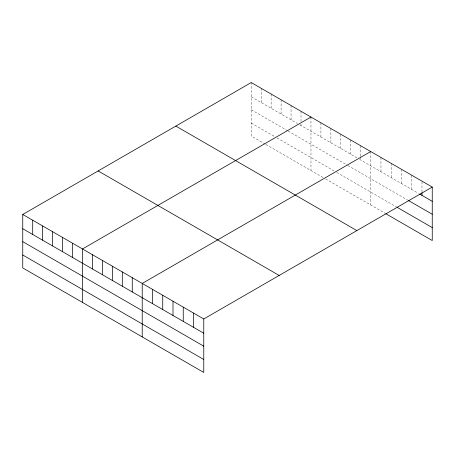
<?xml version="1.0" encoding="UTF-8"?>
<svg xmlns="http://www.w3.org/2000/svg" width="455" height="455" viewBox="0 0 455 455"><rect width="100%" height="100%" fill="white"/><g stroke="black" fill="none" stroke-linecap="round" stroke-linejoin="round"><path stroke-width="0.34" stroke-dasharray="2.27 1.71" d="M251.234 96.807L297.496 123.515M299.839 124.869L357.232 158.004M359.575 159.358L418.373 193.301M251.234 109.746L287.543 130.71M288.129 131.051L347.279 165.199M347.865 165.535L407.509 199.972M251.234 123.078L274.661 136.602M277.004 137.956L334.397 171.091M336.734 172.445L396.652 207.036M265.288 144.133L251.234 136.022L251.234 82.554M265.874 144.474L323.266 177.609M325.609 178.963L385.186 213.355M421.99 181.824L421.99 191.999M411.735 175.22L411.735 189.473M401.475 169.3L401.475 183.547M391.22 163.379L391.22 177.626M380.96 157.453L380.96 171.706M370.706 151.532L370.706 204.995M360.747 145.788L360.747 155.963M360.747 156.639L360.747 160.035M350.794 140.038L350.794 154.285M340.835 134.288L340.835 148.54M330.882 128.543L330.882 142.79M320.923 122.793L320.923 137.04M310.97 117.043L310.97 170.511M301.011 111.299L301.011 121.474M301.011 124.192L301.011 125.546M291.058 105.549L291.058 119.801M281.099 99.799L281.099 114.051M271.146 94.054L271.146 108.301M261.187 88.304L261.187 102.557"/><path stroke-width="0.68" d="M22.75 214.47L203.766 318.978L203.766 372.446L22.75 267.932L22.75 214.47L251.234 82.554L432.25 187.068L432.25 240.53L385.789 213.708M310.97 117.043L82.486 248.959L82.486 302.421M370.706 151.532L142.222 283.448L142.222 336.91M203.766 318.978L432.25 187.068M419.578 194.001L432.25 201.315M408.112 200.319L432.25 214.254M397.255 207.383L432.25 227.591M175.835 126.086L356.851 230.6M98.149 170.938L279.165 275.446M22.75 228.723L203.766 333.231M22.75 241.662L203.766 346.17M22.75 254.993L203.766 359.501M421.99 192.681L421.99 195.394M193.511 313.057L193.511 327.31M183.251 307.136L183.251 321.384M172.997 301.216L172.997 315.463M162.736 295.289L162.736 309.542M152.476 289.369L152.476 303.616M132.263 277.698L132.263 291.951M122.31 271.948L122.31 286.201M112.351 266.203L112.351 280.451M102.398 260.453L102.398 274.706M92.439 254.709L92.439 268.956M72.527 243.209L72.527 257.462M62.574 237.464L62.574 251.712M52.615 231.714L52.615 245.962M42.662 225.964L42.662 240.217M32.703 220.22L32.703 234.467"/></g></svg>
